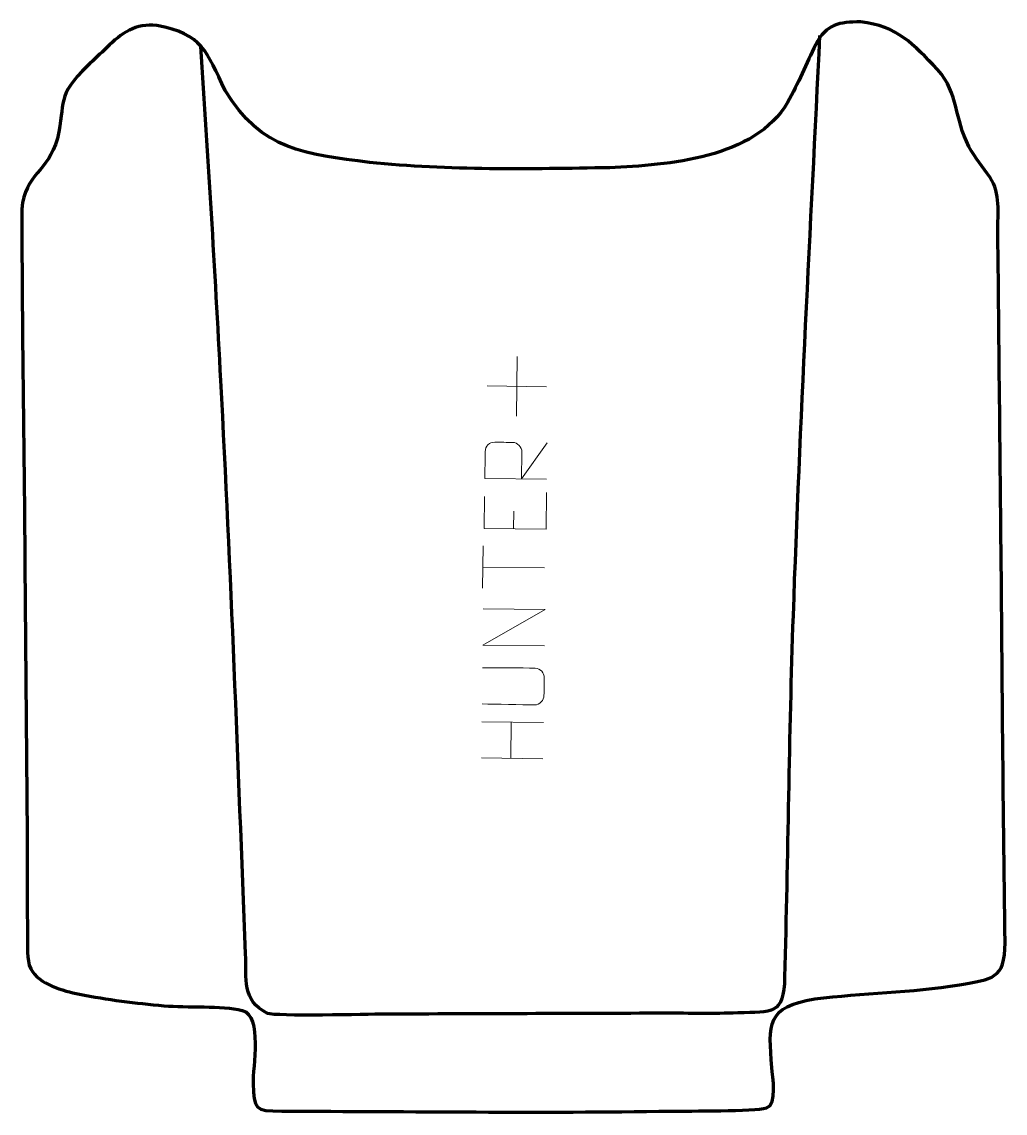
# Model space of a CAD drawing. Header units: millimetres. Extents: x -215 to 182, y -255 to 186.
import ezdxf

# ---------------------------------------------------------------- set-up
doc = ezdxf.new("R2010")
doc.units = ezdxf.units.MM
doc.header["$MEASUREMENT"] = 0
doc.layers.add('layer 1', color=7, linetype='Continuous')
doc.layers.add('layer 2', color=7, linetype='Continuous')

msp = doc.modelspace()

# ---------------------------------------------------------------- linework, layer by layer
at = {"layer": 'layer 1', "color": 142, "lineweight": 158}
msp.add_open_spline([(107.4749, 180.167), (103.7351, 102.2085), (99.4264, 23.9604), (96.7537, -54.0171), (96.7537, -54.0171), (95.0873, -102.6362), (94.6109, -151.2891), (93.3665, -199.92), (93.3665, -199.92), (92.9672, -215.3701), (88.528, -213.9135), (74.4303, -214.401), (74.4303, -214.401), (64.6971, -214.7377), (54.9766, -214.5276), (45.2417, -214.5194), (45.2417, -214.5194), (26.6342, -214.5811), (8.0268, -214.6429), (-10.5807, -214.7046), (-10.5807, -214.7046), (-29.8297, -214.7684), (-49.0788, -214.8323), (-68.3279, -214.8961), (-68.3279, -214.8961), (-74.9427, -214.9545), (-112.4565, -215.8519), (-115.4801, -214.6005), (-115.4801, -214.6005), (-125.9553, -209.3606), (-123.948, -200.673), (-124.3458, -190.552), (-124.3458, -190.552), (-127.3592, -113.3279), (-130.2486, -36.3905), (-134.3308, 40.8021), (-134.3308, 40.8021), (-136.7116, 85.8578), (-139.3793, 130.6987), (-142.4284, 175.715)], degree=3, knots=[0, 0, 0, 0, 0.09090909, 0.09090909, 0.09090909, 0.09090909, 0.18181818, 0.18181818, 0.18181818, 0.18181818, 0.27272727, 0.27272727, 0.27272727, 0.27272727, 0.36363636, 0.36363636, 0.36363636, 0.36363636, 0.45454545, 0.45454545, 0.45454545, 0.45454545, 0.54545455, 0.54545455, 0.54545455, 0.54545455, 0.63636364, 0.63636364, 0.63636364, 0.63636364, 0.72727273, 0.72727273, 0.72727273, 0.72727273, 0.81818182, 0.81818182, 0.81818182, 0.81818182, 1, 1, 1, 1], dxfattribs=at)
at = {"layer": 'layer 2', "color": 242, "lineweight": 158}
msp.add_open_spline([(-132.5274, 157.9681), (-118.1618, 133.6897), (-100.0678, 132.0766), (-74.2997, 128.9175), (-74.2997, 128.9175), (-42.1082, 125.518), (-9.6104, 126.169), (22.7075, 126.7632), (22.7075, 126.7632), (46.0571, 127.756), (81.4755, 130.4929), (94.537, 153.104), (94.537, 153.104), (99.0078, 160.8438), (101.8919, 168.7268), (105.9094, 176.4823), (105.9094, 176.4823), (110.1742, 184.7154), (115.3926, 185.6324), (124.0498, 185.575), (124.0498, 185.575), (138.835, 184.0546), (145.3507, 176.5125), (155.1555, 166.4072), (155.1555, 166.4072), (163.965, 156.0477), (161.6749, 146.9955), (167.8073, 135.334), (167.8073, 135.334), (170.5464, 130.1253), (173.293, 127.3779), (176.3258, 122.8034), (176.3258, 122.8034), (180.5772, 116.3907), (179.3957, 108.3729), (179.472, 100.9055), (179.472, 100.9055), (179.734, 75.2519), (179.9957, 49.5985), (180.2576, 23.9449), (180.2576, 23.9449), (180.3198, 17.8521), (180.3821, 11.7595), (180.4442, 5.6667), (180.4442, 5.6667), (180.5032, -0.1053), (180.5621, -5.8774), (180.621, -11.6494), (180.621, -11.6494), (181.2109, -69.8147), (181.5189, -127.9156), (182.4289, -186.0848), (182.4289, -186.0848), (182.1725, -201.0579), (177.4356, -200.485), (163.944, -203.0356), (163.944, -203.0356), (144.2843, -206.3765), (125.0268, -206.2527), (105.4963, -208.7421), (105.4963, -208.7421), (85.9516, -211.9404), (86.8439, -218.8931), (88.1929, -236.4871), (88.1929, -236.4871), (88.4573, -239.9348), (90.461, -251.5221), (86.0727, -252.7625), (86.0727, -252.7625), (81.0404, -254.1848), (54.6879, -253.9281), (47.4742, -254.0255), (47.4742, -254.0255), (-5.5042, -254.8587), (-56.9389, -254.1369), (-109.6419, -254.0393), (-109.6419, -254.0393), (-120.8075, -254.0186), (-120.833, -253.1551), (-121.2868, -242.9369), (-121.2868, -242.9369), (-121.5691, -236.5815), (-117.4026, -215.4403), (-125.6756, -213.3833), (-125.6756, -213.3833), (-134.0005, -211.3134), (-148, -212.3329), (-157.3279, -211.4825), (-157.3279, -211.4825), (-168.7808, -210.4383), (-180.1784, -209.0948), (-191.4608, -206.828), (-191.4608, -206.828), (-198.1166, -205.4458), (-207.6819, -203.0281), (-211.1278, -196.5599), (-211.1278, -196.5599), (-212.8632, -192.7843), (-212.3921, -187.3035), (-212.4083, -183.1747), (-212.4083, -183.1747), (-212.5926, -169.07), (-212.4487, -154.8362), (-212.5681, -140.6898), (-212.5681, -140.6898), (-212.9202, -99.0059), (-213.2694, -57.322), (-213.6205, -15.6381), (-213.6205, -15.6381), (-213.9748, 26.1947), (-214.6775, 68.1374), (-214.7096, 109.9577), (-214.7096, 109.9577), (-213.3524, 124.6489), (-204.1729, 124.7069), (-200.3098, 138.524), (-200.3098, 138.524), (-197.0089, 153.4325), (-200.913, 155.4519), (-188.1478, 167.8694), (-188.1478, 167.8694), (-185.5742, 170.3729), (-182.934, 172.81), (-180.3559, 175.3145), (-180.3559, 175.3145), (-174.613, 180.9269), (-168.5913, 185.2716), (-160.1818, 184.1086), (-160.1818, 184.1086), (-141.591, 180.8622), (-140.2572, 173.4897), (-132.5274, 157.9681)], degree=3, knots=[0, 0, 0, 0, 0.02941176, 0.02941176, 0.02941176, 0.02941176, 0.05882353, 0.05882353, 0.05882353, 0.05882353, 0.08823529, 0.08823529, 0.08823529, 0.08823529, 0.11764706, 0.11764706, 0.11764706, 0.11764706, 0.14705882, 0.14705882, 0.14705882, 0.14705882, 0.17647059, 0.17647059, 0.17647059, 0.17647059, 0.20588235, 0.20588235, 0.20588235, 0.20588235, 0.23529412, 0.23529412, 0.23529412, 0.23529412, 0.26470588, 0.26470588, 0.26470588, 0.26470588, 0.29411765, 0.29411765, 0.29411765, 0.29411765, 0.32352941, 0.32352941, 0.32352941, 0.32352941, 0.35294118, 0.35294118, 0.35294118, 0.35294118, 0.38235294, 0.38235294, 0.38235294, 0.38235294, 0.41176471, 0.41176471, 0.41176471, 0.41176471, 0.44117647, 0.44117647, 0.44117647, 0.44117647, 0.47058824, 0.47058824, 0.47058824, 0.47058824, 0.5, 0.5, 0.5, 0.5, 0.52941176, 0.52941176, 0.52941176, 0.52941176, 0.55882353, 0.55882353, 0.55882353, 0.55882353, 0.58823529, 0.58823529, 0.58823529, 0.58823529, 0.61764706, 0.61764706, 0.61764706, 0.61764706, 0.64705882, 0.64705882, 0.64705882, 0.64705882, 0.67647059, 0.67647059, 0.67647059, 0.67647059, 0.70588235, 0.70588235, 0.70588235, 0.70588235, 0.73529412, 0.73529412, 0.73529412, 0.73529412, 0.76470588, 0.76470588, 0.76470588, 0.76470588, 0.79411765, 0.79411765, 0.79411765, 0.79411765, 0.82352941, 0.82352941, 0.82352941, 0.82352941, 0.85294118, 0.85294118, 0.85294118, 0.85294118, 0.88235294, 0.88235294, 0.88235294, 0.88235294, 0.91176471, 0.91176471, 0.91176471, 0.91176471, 0.94117647, 0.94117647, 0.94117647, 0.94117647, 1, 1, 1, 1], dxfattribs=at)
at = {"layer": 'layer 2', "color": 250, "lineweight": 9}
for points in [[(-14.9149, 26.53), (-14.9149, 26.53), (-14.6188, 50.5061), (-14.6188, 50.5061)], [(-26.755, 38.6661), (-26.755, 38.6661), (-2.7788, 38.37), (-2.7788, 38.37)], [(-16.0781, -18.9805), (-16.0781, -18.9805), (-15.9895, -11.8129), (-15.9895, -11.8129)], [(-28.6568, -42.9154), (-28.6568, -42.9154), (-28.4469, -25.9295), (-28.4469, -25.9295)], [(-3.6237, -34.7302), (-3.6237, -34.7302), (-28.5754, -34.422), (-28.5754, -34.422)], [(-28.9133, -96.8542), (-28.9133, -96.8542), (-3.9616, -97.1625), (-3.9616, -97.1625)], [(-17.2127, -111.6432), (-17.2127, -111.6432), (-17.0322, -97.001), (-17.0322, -97.001)], [(-29.0942, -111.4965), (-29.0942, -111.4965), (-4.3185, -111.8025), (-4.3185, -111.8025)]]:
    msp.add_open_spline(points, degree=3, dxfattribs=at)
for points, knots in [([(-2.7522, 1.0347), (-2.7522, 1.0347), (-27.7038, 1.343), (-27.7038, 1.343), (-27.7038, 1.343), (-27.6594, 4.9375), (-27.615, 8.5328), (-27.5706, 12.1277), (-27.5706, 12.1277), (-27.5041, 14.4524), (-25.9951, 15.9911), (-23.6289, 15.9578), (-23.6289, 15.9578), (-21.5935, 15.9322), (-18.5344, 15.8944), (-16.4985, 15.8697), (-16.4985, 15.8697), (-14.6233, 15.84), (-12.704, 14.0039), (-12.7097, 11.9943), (-12.7097, 11.9943), (-12.7097, 11.9943), (-12.8436, 1.1594), (-12.8436, 1.1594), (-12.8436, 1.1594), (-12.8436, 1.1594), (-2.5712, 15.6884), (-2.5712, 15.6884)], [0, 0, 0, 0, 0.125, 0.125, 0.125, 0.125, 0.25, 0.25, 0.25, 0.25, 0.375, 0.375, 0.375, 0.375, 0.5, 0.5, 0.5, 0.5, 0.625, 0.625, 0.625, 0.625, 0.75, 0.75, 0.75, 0.75, 1, 1, 1, 1]), ([(-27.7978, -5.9608), (-27.7978, -5.9608), (-27.9568, -18.8338), (-27.9568, -18.8338), (-27.9568, -18.8338), (-27.9568, -18.8338), (-3.0052, -19.142), (-3.0052, -19.142), (-3.0052, -19.142), (-3.0052, -19.142), (-2.8216, -4.2773), (-2.8216, -4.2773)], [0, 0, 0, 0, 0.25, 0.25, 0.25, 0.25, 0.5, 0.5, 0.5, 0.5, 1, 1, 1, 1]), ([(-3.5834, -66.2517), (-3.5834, -66.2517), (-28.535, -65.9434), (-28.535, -65.9434), (-28.535, -65.9434), (-28.535, -65.9434), (-3.4024, -51.598), (-3.4024, -51.598), (-3.4024, -51.598), (-3.4024, -51.598), (-28.354, -51.2898), (-28.354, -51.2898)], [0, 0, 0, 0, 0.25, 0.25, 0.25, 0.25, 0.5, 0.5, 0.5, 0.5, 1, 1, 1, 1]), ([(-28.6478, -75.0538), (-23.1086, -75.1226), (-12.9064, -75.1529), (-7.3665, -75.2209), (-7.3665, -75.2209), (-5.1288, -75.3883), (-3.7235, -77.083), (-3.7396, -79.2307), (-3.7396, -79.2307), (-3.7688, -81.5624), (-3.7976, -83.8941), (-3.826, -86.2254), (-3.826, -86.2254), (-3.7482, -88.1516), (-5.5889, -90.1011), (-7.5332, -90.0659), (-7.5332, -90.0659), (-13.0946, -89.9968), (-23.2681, -89.7758), (-28.8288, -89.7075)], [0, 0, 0, 0, 0.16666667, 0.16666667, 0.16666667, 0.16666667, 0.33333333, 0.33333333, 0.33333333, 0.33333333, 0.5, 0.5, 0.5, 0.5, 0.66666667, 0.66666667, 0.66666667, 0.66666667, 1, 1, 1, 1])]:
    msp.add_open_spline(points, degree=3, knots=knots, dxfattribs=at)

doc.saveas('drawing.dxf')
